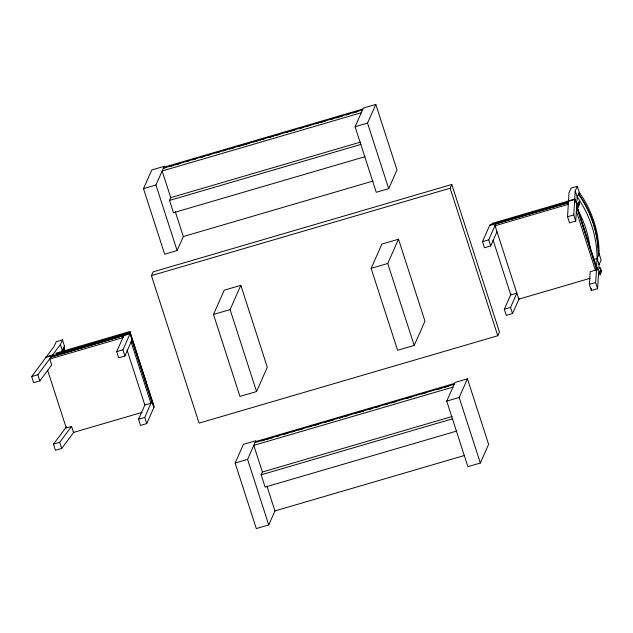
<?xml version="1.0" encoding="UTF-8"?>
<svg xmlns="http://www.w3.org/2000/svg" width="633" height="633" viewBox="0 0 633 633"><rect width="100%" height="100%" fill="white"/><g stroke="black" fill="none" stroke-linecap="round" stroke-linejoin="round"><path stroke-width="0.95" d="M576.837 203.375L575.745 221.075L569.526 222.895L567.54 216.747L569.012 192.749L571.077 188.088L577.304 186.26L579.29 192.408A108.987 105.98 23.9 0 1 599.135 253.873L601.121 260.021L599.055 264.689L598.818 268.527M575.745 221.075L573.767 214.927L575.239 190.929L577.304 186.26M576.995 200.677L577.217 197.077L579.29 192.408M598.644 271.407L597.584 288.68L591.357 290.507L589.37 284.359L590.146 271.739L595.431 270.196L596.318 268.202L576.671 206.073M591.357 290.507L591.475 288.561M597.584 288.68L595.598 282.54L596.737 267.577L576.885 206.113M596.563 266.73L597.069 258.541L599.135 253.873M31.65 376.532L37.877 374.712L60.396 344.558L62.469 339.889L56.242 341.709L54.177 346.378L31.65 376.532L33.636 382.68L39.855 380.86L51.7 365.004L49.714 358.856M61.243 352.225L64.447 346.037L62.469 339.889M175.309 211.754L183.317 236.544L177.113 250.549L164.667 254.197L143.493 188.634L151.77 169.961L164.216 166.321L164.817 168.188M177.113 250.549L155.94 184.994L164.216 166.321M365.035 156.675L173.474 212.712L169.509 200.424L170.744 197.623L162.143 170.989L361.293 112.729M51.851 355.991L130.374 333.021L154.191 406.782L146.745 423.588L140.518 425.408L138.532 419.26L144.846 405.025L150.899 403.253L131.055 341.788L132.044 339.874L124.907 355.975L118.688 357.795L116.701 351.647L123.839 335.545L51.32 356.933L49.77 359.014L123.063 337.571L123.617 336.329M151.429 275.608L153.083 271.874L451.804 184.488L499.437 332.001L497.783 335.735L199.063 423.121L151.429 275.608L450.15 188.223L451.804 184.488M124.907 355.975L122.921 349.827L130.374 333.021M150.899 403.253L151.73 401.385L131.886 339.921M146.745 423.588L144.759 417.44L151.73 401.385M213.487 314.459L224.248 290.183L240.841 285.325L267.308 367.282L256.547 391.55L239.954 396.408L213.487 314.459L230.088 309.6L240.841 285.325M355.081 126.735L363.358 108.061L375.804 104.421L396.978 169.976L388.702 188.65L376.255 192.29L355.081 126.735L367.528 123.087L375.804 104.421M235.136 463.024L243.404 444.35L255.851 440.71L247.582 459.376L268.748 524.939L256.302 528.579L235.136 463.024L247.582 459.376M456.67 431.065L265.116 487.101L261.144 474.813L262.386 472.012L253.786 445.379L452.927 387.119M371.144 268.337L381.905 244.061L398.497 239.203L424.965 321.16L414.204 345.428L397.611 350.286L371.144 268.337L387.744 263.478L398.497 239.203M268.748 524.939L274.951 510.934L266.944 486.136M497.008 231.718L490.694 245.952L484.474 247.772L482.488 241.632L489.934 224.826L568.45 201.856M490.694 245.952L488.716 239.812L495.853 223.702L495.077 225.736L518.783 299.164L590.201 278.275M446.724 401.116L455 382.451L467.447 378.803L488.613 444.366L480.344 463.04L467.898 466.679L446.724 401.116L459.17 397.477L467.447 378.803M519.274 298.357L512.532 313.564L506.305 315.384L504.319 309.236L511.06 294.029M512.532 313.564L510.546 307.416L516.852 293.182L510.791 294.954L493.052 240.01M566.575 202.054L567.208 201.492L566.59 202.014M577.668 204.736L579.06 201.587M577.889 205.82L579.282 202.671M578.158 207.608L579.559 204.427L579.464 202.6M596.318 268.202L596.737 267.577M599.451 272.206L600.859 269.001L599.815 267.411M599.673 273.282C600.875 266.525 602.687 272.736 599.973 271.628M73.926 432.094L61.694 448.465L55.467 450.285L53.481 444.144L66.394 426.856M53.481 444.144L59.708 442.317L71.553 426.46L73.483 432.45L142.077 412.384M600.393 269.112L599.736 267.53M164.699 167.025L362.859 109.058M163.385 168.188L362.535 109.928M170.831 166.218L173.679 165.387M175.57 164.833L180.318 163.441M186.007 161.779L188.848 160.948M192.638 159.84L195.486 159.002M201.175 157.34L204.016 156.509M207.814 155.401L210.654 154.571M216.344 152.901L219.192 152.07M222.982 150.963L225.823 150.132M229.621 149.016L234.36 147.631M238.15 146.524L240.999 145.693M242.89 145.139L249.529 143.193M253.327 142.085L258.066 140.7M259.957 140.146L264.705 138.754M268.495 137.646L273.234 136.261M275.133 135.707L279.873 134.315M285.562 132.653L288.403 131.822M290.302 131.268L295.041 129.884M300.73 128.214L303.579 127.383M305.47 126.829L310.21 125.445M315.899 123.775L318.747 122.944M320.646 122.391L325.386 121.006M331.075 119.336L333.915 118.506M335.814 117.952L342.453 116.013M346.243 114.905L349.084 114.067M352.882 112.959L357.621 111.574M143.493 188.634L155.94 184.994M170.744 197.623L360.406 142.132M169.509 200.424L361.063 144.379M183.317 236.544L372.979 181.062M566.796 201.421L574.883 199.055M491.999 223.449L565.696 201.887M566.606 201.856L574.693 199.49M500.948 221.811L505.672 220.434M516.061 217.388L520.785 216.011M522.676 215.457L527.4 214.073M531.182 212.965L535.906 211.588M537.797 211.034L542.521 209.65M548.186 207.996L551.026 207.165M552.91 206.611L557.633 205.227M489.625 225.522L568.466 202.639L495.9 223.868M55.767 353.222L130.445 331.375M56.25 353.934L129.955 332.372L153.455 405.16M45.6 357.067L53.67 354.702M495.077 225.736L568.363 204.293M45.41 357.495L53.481 355.137M56.693 354.789L59.526 353.958M65.199 352.296L68.032 351.473M69.923 350.919L74.647 349.535M80.32 347.881L83.152 347.05M85.044 346.496L89.767 345.112M95.433 343.458L98.265 342.627M102.048 341.519L104.88 340.689M106.771 340.135L111.495 338.758M117.168 337.096L120.001 336.265M121.892 335.712L126.616 334.335M482.488 241.632L488.716 239.812M567.54 216.747L573.767 214.927M116.701 351.647L122.921 349.827M593.509 259.585L597.069 258.541L599.055 264.689M71.553 426.46L66.267 428.011L47.617 370.273M504.319 309.236L510.546 307.416M589.37 284.359L595.598 282.54M138.532 419.26L144.759 417.44M256.333 441.415L454.502 383.44M255.028 442.578L454.17 384.318M261.524 440.885L264.365 440.054M266.264 439.5L272.902 437.553M276.692 436.446L279.541 435.615M283.331 434.507L288.07 433.114M291.868 432.007L294.709 431.176M298.499 430.068L303.239 428.676M308.928 427.014L311.776 426.183M313.675 425.629L318.415 424.237M324.104 422.575L326.945 421.744M328.844 421.19L333.583 419.806M339.272 418.136L342.121 417.305M344.012 416.751L348.751 415.367M354.44 413.697L357.289 412.866M359.18 412.312L363.928 410.928M369.617 409.258L372.457 408.427M376.247 407.32L379.096 406.489M384.785 404.827L387.625 403.989M391.423 402.881L396.163 401.496M406.592 398.442L411.331 397.057M421.76 394.003L426.5 392.618M436.936 389.564L441.676 388.179M443.567 387.625L448.306 386.241M262.386 472.012L452.049 416.522M261.144 474.813L452.706 418.769M274.951 510.934L464.614 455.451M578.103 202.331L579.195 202.386M600.408 269.785C602.94 269.769 600.226 274.572 599.942 275.078L599.847 273.282M576.386 203.747L579.393 204.404L579.29 202.607M576.679 202.592L574.732 199.292L575.587 200.977M598.043 269.215L596.523 266.754L597.797 269.286M575.239 190.929L577.217 197.077A108.987 105.98 23.9 0 1 597.069 258.541M576.631 206.69L596.476 268.155M576.489 211.525L595.431 270.196M450.15 188.223L497.783 335.735M459.17 397.477L480.344 463.04M367.528 123.087L388.702 188.65M387.744 263.478L414.204 345.428M230.088 309.6L256.547 391.55M153.882 407.478L130.058 333.726L51.32 356.933M127.098 350.081L144.846 405.025M60.396 344.558L62.382 350.706M37.877 374.712L39.855 380.86M59.708 442.317L61.694 448.465M64.558 350.555A108.821 105.814 23.9 0 1 64.447 346.037M63.901 351.054A108.821 105.814 23.9 0 1 63.83 347.438M63.664 350.619A108.821 105.814 23.9 0 1 63.624 347.905M578.665 193.809A108.987 105.98 23.9 0 1 598.517 255.273M578.459 194.276A108.987 105.98 23.9 0 1 598.312 255.74M577.794 209.784A108.821 105.814 23.9 0 1 590.043 247.717M53.37 354.978L53.196 355.374L53.813 354.852L53.37 354.978M576.386 202.742L574.542 199.719L576.394 202.774M598.177 270.212L596.326 267.189L598.177 270.236"/></g></svg>
